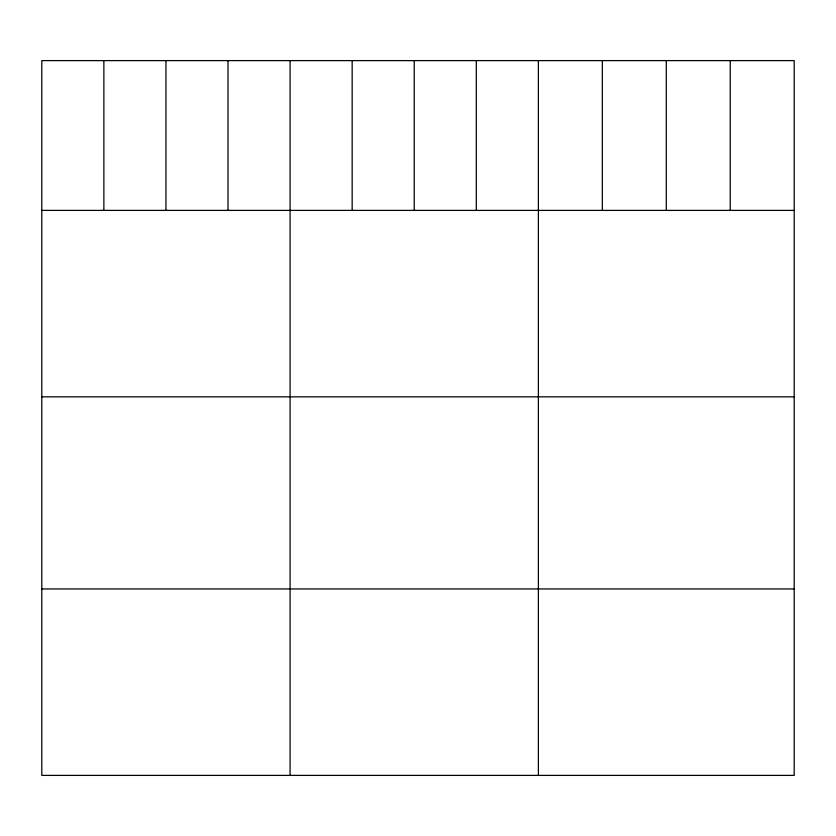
<?xml version="1.0" encoding="UTF-8"?>
<svg xmlns="http://www.w3.org/2000/svg" width="836" height="836" viewBox="0 0 836 836"><rect width="100%" height="100%" fill="white"/><g stroke="black" fill="none" stroke-linecap="round" stroke-linejoin="round"><path stroke-width="1.25" d="M794.2 210.39L794.2 775.39L41.8 775.39L41.8 60.61L794.2 60.61L794.2 210.39L41.8 210.39M41.8 396.839L794.2 396.839M41.8 588.941L794.2 588.941M730.246 60.61L730.246 210.39M666.292 60.61L666.292 210.39M602.338 60.61L602.338 210.39M538.384 60.61L538.384 775.39M476.311 60.61L476.311 210.39M414.238 60.61L414.238 210.39M352.165 60.61L352.165 210.39M290.092 60.61L290.092 775.39M228.019 60.61L228.019 210.39M165.946 60.61L165.946 210.39M103.873 60.61L103.873 210.39"/></g></svg>
